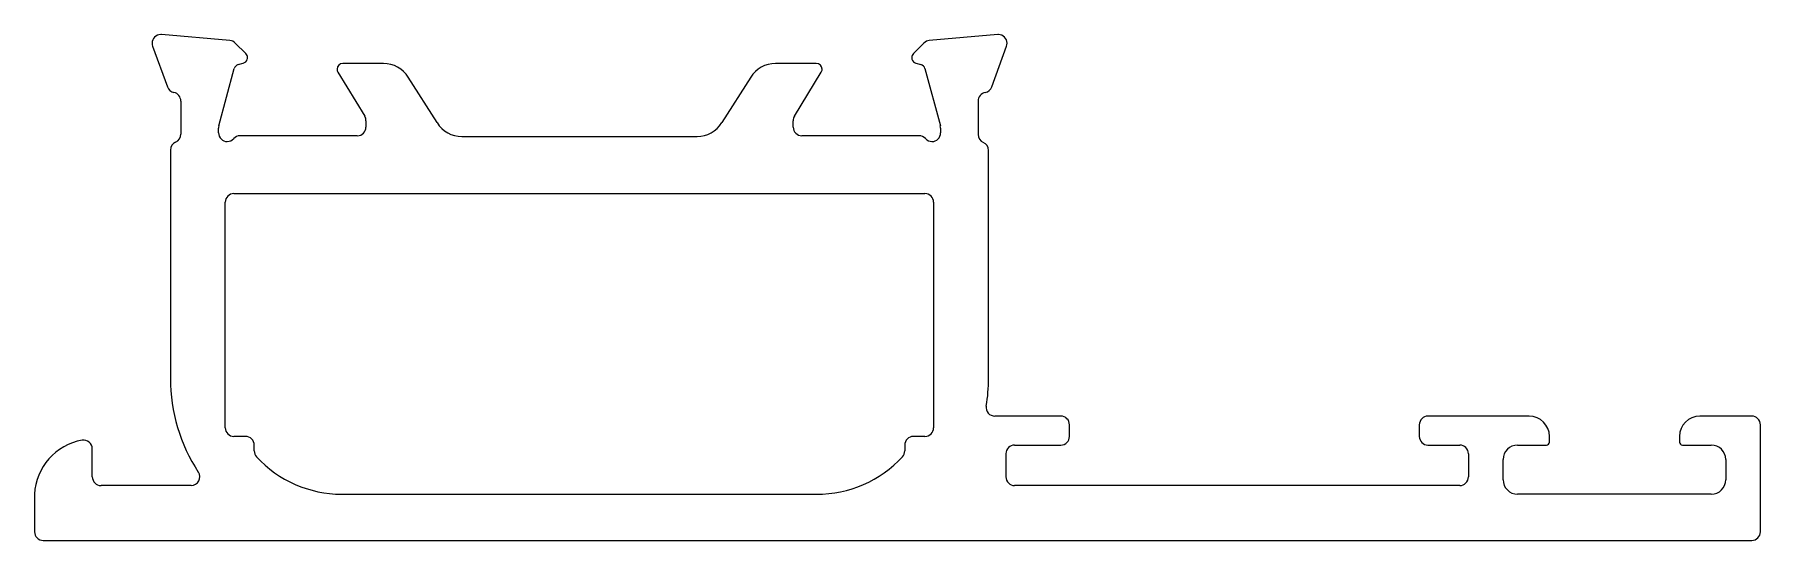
# Model space of a CAD drawing. Extents: x 394.7 to 454.4, y 671.3 to 688.8.
import ezdxf

# ---------------------------------------------------------------- set-up
doc = ezdxf.new("R2010")
doc.units = 0
doc.layers.get('0').update_dxf_attribs({"linetype": 'CONTINUOUS'})

msp = doc.modelspace()

# ---------------------------------------------------------------- linework, layer by layer
at = {"color": 0}
for p, q in [((398.792, 688.391), (399.307, 686.979)), ((401.467, 688.584), (399.101, 688.791)), ((402.016, 688.133), (401.653, 688.497)), ((425.474, 688.497), (425.11, 688.133)), ((428.025, 688.791), (425.66, 688.584)), ((427.82, 686.979), (428.334, 688.391)), ((401.758, 687.754), (401.927, 687.799)), ((406.781, 687.792), (405.375, 687.792)), ((421.751, 687.792), (420.338, 687.792)), ((425.199, 687.799), (425.368, 687.754)), ((401.085, 685.63), (401.616, 687.612)), ((405.204, 687.488), (406.131, 685.969)), ((408.637, 685.746), (407.635, 687.313)), ((419.484, 687.313), (418.482, 685.746)), ((420.995, 685.969), (421.922, 687.488)), ((425.51, 687.612), (426.041, 685.63)), ((399.771, 686.493), (399.771, 685.349)), ((427.348, 686.491), (427.348, 685.336)), ((401.075, 685.392), (401.075, 685.553)), ((406.175, 685.813), (406.175, 685.592)), ((420.951, 685.592), (420.951, 685.813)), ((426.051, 685.553), (426.051, 685.392)), ((399.409, 684.798), (399.409, 676.895)), ((405.875, 685.292), (401.822, 685.292)), ((409.49, 685.267), (417.628, 685.267)), ((425.304, 685.292), (421.251, 685.292)), ((427.709, 676.895), (427.709, 684.785)), ((430.209, 675.595), (427.928, 675.595)), ((430.509, 674.895), (430.509, 675.295)), ((442.609, 675.295), (442.609, 674.895)), ((444.309, 675.595), (442.909, 675.595)), ((446.409, 675.595), (444.309, 675.595)), ((454.109, 675.595), (452.309, 675.595)), ((454.409, 671.595), (454.409, 675.295)), ((447.109, 674.695), (447.109, 674.895)), ((451.609, 674.895), (451.609, 674.695)), ((396.709, 673.495), (396.709, 674.468)), ((428.309, 674.295), (428.309, 673.495)), ((428.609, 674.595), (430.209, 674.595)), ((442.909, 674.595), (444.009, 674.595)), ((444.309, 674.295), (444.309, 673.495)), ((445.509, 673.395), (445.509, 674.095)), ((446.009, 674.595), (447.009, 674.595)), ((451.709, 674.595), (452.709, 674.595)), ((453.209, 674.095), (453.209, 673.395)), ((394.709, 672.895), (394.709, 671.595)), ((400.125, 673.195), (397.009, 673.195)), ((444.009, 673.195), (428.609, 673.195)), ((452.709, 672.895), (446.009, 672.895)), ((395.009, 671.295), (454.109, 671.295))]:
    msp.add_line(p, q, dxfattribs=at)
for p, q in [((401.309, 675.192), (401.309, 682.992)), ((401.609, 683.292), (425.509, 683.292)), ((425.809, 682.992), (425.809, 675.192)), ((402.009, 674.892), (401.609, 674.892)), ((425.509, 674.892), (425.109, 674.892)), ((402.309, 674.392), (402.309, 674.592)), ((424.809, 674.592), (424.809, 674.392)), ((405.335, 672.895), (421.759, 672.895))]:
    msp.add_line(p, q)
for centre, radius, start, end in [((399.075, 688.492), 0.3, 90, 180), ((399.056, 688.489), 0.281, 179.33603, 200.28031), ((399.075, 688.492), 0.3, 85, 90), ((401.441, 688.285), 0.3, 45, 85), ((425.686, 688.285), 0.3, 95, 135), ((428.051, 688.492), 0.3, 90, 95), ((428.051, 688.492), 0.3, 0, 90), ((428.07, 688.489), 0.281, 339.71969, 0.66397), ((401.809, 687.56), 0.2, 105, 165), ((401.875, 687.992), 0.2, 285, 345), ((401.875, 687.992), 0.2, 360, 45), ((401.875, 687.992), 0.2, 345, 0), ((405.375, 687.592), 0.2, 90, 180), ((406.781, 686.792), 1, 31.4, 90), ((420.338, 686.792), 1, 90, 148.6), ((421.751, 687.592), 0.2, 0, 90), ((425.251, 687.992), 0.2, 135, 180), ((425.251, 687.992), 0.2, 180, 195), ((425.251, 687.992), 0.2, 195, 255), ((425.317, 687.56), 0.2, 15, 75), ((405.375, 687.592), 0.2, 180, 211.39551), ((421.751, 687.592), 0.2, 328.60449, 360), ((399.588, 687.081), 0.3, 200, 258.73896), ((399.471, 686.493), 0.3, 360, 78.73896), ((427.648, 686.491), 0.3, 100.54795, 180), ((427.538, 687.081), 0.3, 280.54795, 340), ((405.875, 685.813), 0.3, 0, 31.39551), ((421.251, 685.813), 0.3, 148.60449, 180), ((401.375, 685.553), 0.3, 165, 180), ((401.375, 685.392), 0.3, 180, 270), ((405.875, 685.592), 0.3, 270, 0), ((409.49, 686.267), 1, 211.4, 270), ((417.628, 686.267), 1, 270, 328.6), ((421.251, 685.592), 0.299, 179.9014, 270.0986), ((425.751, 685.392), 0.3, 270, 0), ((425.751, 685.553), 0.3, 0, 15), ((399.709, 684.798), 0.3, 113.38203, 180), ((399.471, 685.349), 0.3, 293.38203, 0), ((401.375, 685.392), 0.3, 270, 318.18969), ((401.822, 684.992), 0.3, 90, 138.18969), ((425.304, 684.992), 0.3, 41.81031, 90), ((425.751, 685.392), 0.3, 221.81031, 270), ((427.648, 685.336), 0.3, 180, 246.61797), ((427.409, 684.785), 0.3, 0, 66.61797), ((405.309, 676.895), 5.9, 180, 213.25643), ((421.809, 676.895), 5.9, 350.7182, 0), ((427.928, 675.895), 0.3, 170.7182, 270), ((430.209, 675.295), 0.3, 0, 90), ((442.909, 675.295), 0.3, 90, 180), ((446.409, 674.895), 0.7, 0, 90), ((452.309, 674.895), 0.7, 90, 180), ((454.109, 675.295), 0.3, 0, 90), ((396.711, 672.79), 2.005, 100.19883, 177.01054), ((396.409, 674.468), 0.3, 360, 100.19883), ((430.209, 674.895), 0.3, 270, 0), ((442.909, 674.895), 0.3, 180, 270), ((447.009, 674.695), 0.1, 270, 0), ((451.709, 674.695), 0.1, 180, 270), ((428.609, 674.295), 0.3, 90, 180), ((444.009, 674.295), 0.3, 0, 90), ((446.009, 674.095), 0.5, 90, 180), ((452.709, 674.095), 0.5, 0, 90), ((397.009, 673.495), 0.3, 180, 270), ((400.125, 673.495), 0.3, 270, 33.25643), ((428.609, 673.495), 0.3, 180, 270), ((444.009, 673.495), 0.3, 270, 0), ((446.009, 673.395), 0.5, 180, 270), ((452.709, 673.395), 0.5, 270, 0), ((395.009, 671.595), 0.3, 180, 270), ((454.109, 671.595), 0.3, 270, 0)]:
    msp.add_arc(centre, radius, start, end, dxfattribs=at)
for centre, radius, start, end in [((401.609, 682.992), 0.3, 90, 180), ((425.509, 682.992), 0.3, 0, 90), ((401.609, 675.192), 0.3, 180, 270), ((402.009, 674.592), 0.3, 0, 90), ((425.109, 674.592), 0.3, 90, 180), ((425.509, 675.192), 0.3, 270, 0), ((402.609, 674.392), 0.3, 180, 222.559), ((405.335, 676.895), 4, 222.559, 270), ((421.784, 676.895), 4, 269.63573, 317.44149), ((424.509, 674.392), 0.3, 317.44149, 360)]:
    msp.add_arc(centre, radius, start, end)

doc.saveas('drawing.dxf')
